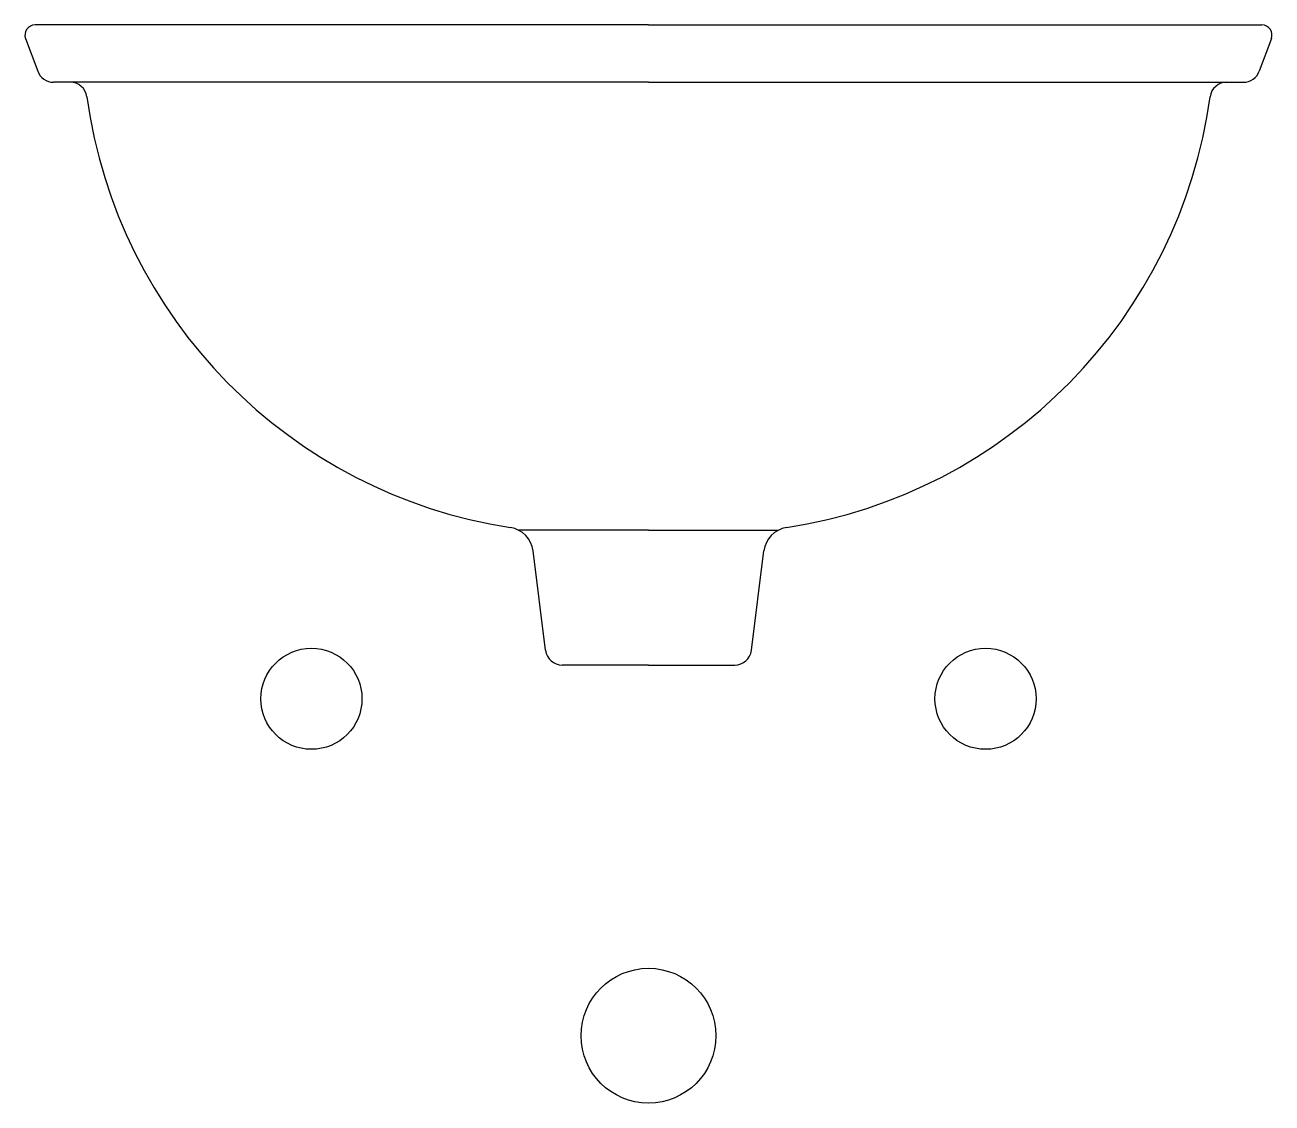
# Model space of a CAD drawing. Extents: x 2324 to 2694, y 1578 to 1898.
import ezdxf

# ---------------------------------------------------------------- set-up
doc = ezdxf.new("R2010")
doc.units = 0
doc.header["$LTSCALE"] = 20
doc.layers.add('FINA', color=6, linetype='CONTINUOUS')
doc.layers.add('GROSSA', color=3, linetype='CONTINUOUS')

msp = doc.modelspace()

# ---------------------------------------------------------------- linework, layer by layer
at = {"layer": 'FINA', "color": 0, "linetype": 'CONTINUOUS'}
for centre, radius in [((2408.86, 1698.18), 15), ((2608.86, 1698.18), 15), ((2508.86, 1598.18), 20)]:
    msp.add_circle(centre, radius, dxfattribs=at)
at = {"layer": 'GROSSA', "color": 0}
for p, q in [((2508.86, 1898.18), (2326.86, 1898.18)), ((2508.86, 1898.18), (2690.86, 1898.18)), ((2324.05, 1894.14), (2327.65, 1884.44)), ((2693.67, 1894.14), (2690.07, 1884.44)), ((2337.29, 1881.18), (2332.34, 1881.18)), ((2508.86, 1881.18), (2332.34, 1881.18)), ((2508.86, 1881.18), (2685.39, 1881.18)), ((2680.43, 1881.18), (2685.39, 1881.18)), ((2508.86, 1748.18), (2470.36, 1748.18)), ((2508.86, 1748.18), (2547.36, 1748.18)), ((2478.31, 1712.56), (2474.63, 1742.07)), ((2539.41, 1712.56), (2543.1, 1742.07)), ((2508.86, 1708.18), (2483.28, 1708.18)), ((2508.86, 1708.18), (2534.45, 1708.18))]:
    msp.add_line(p, q, dxfattribs=at)
for centre, radius, start, end in [((2326.86, 1895.18), 3, 90, 200.3774), ((2690.86, 1895.18), 3, 339.6226, 90), ((2332.34, 1886.18), 5, 200.3774, 270), ((2685.39, 1886.18), 5, 270, 339.6226), ((2337.29, 1876.18), 5, 7.7993, 90), ((2680.43, 1876.18), 5, 90, 172.2007), ((2490.86, 1897.22), 150, 187.7993, 261.2003), ((2526.87, 1897.22), 150, 278.7997, 352.2007), ((2466.69, 1741.08), 8, 7.125, 81.2003), ((2551.04, 1741.08), 8, 98.7997, 172.875), ((2483.28, 1713.18), 5, 187.125, 270), ((2534.45, 1713.18), 5, 270, 352.875)]:
    msp.add_arc(centre, radius, start, end, dxfattribs=at)

doc.saveas('drawing.dxf')
